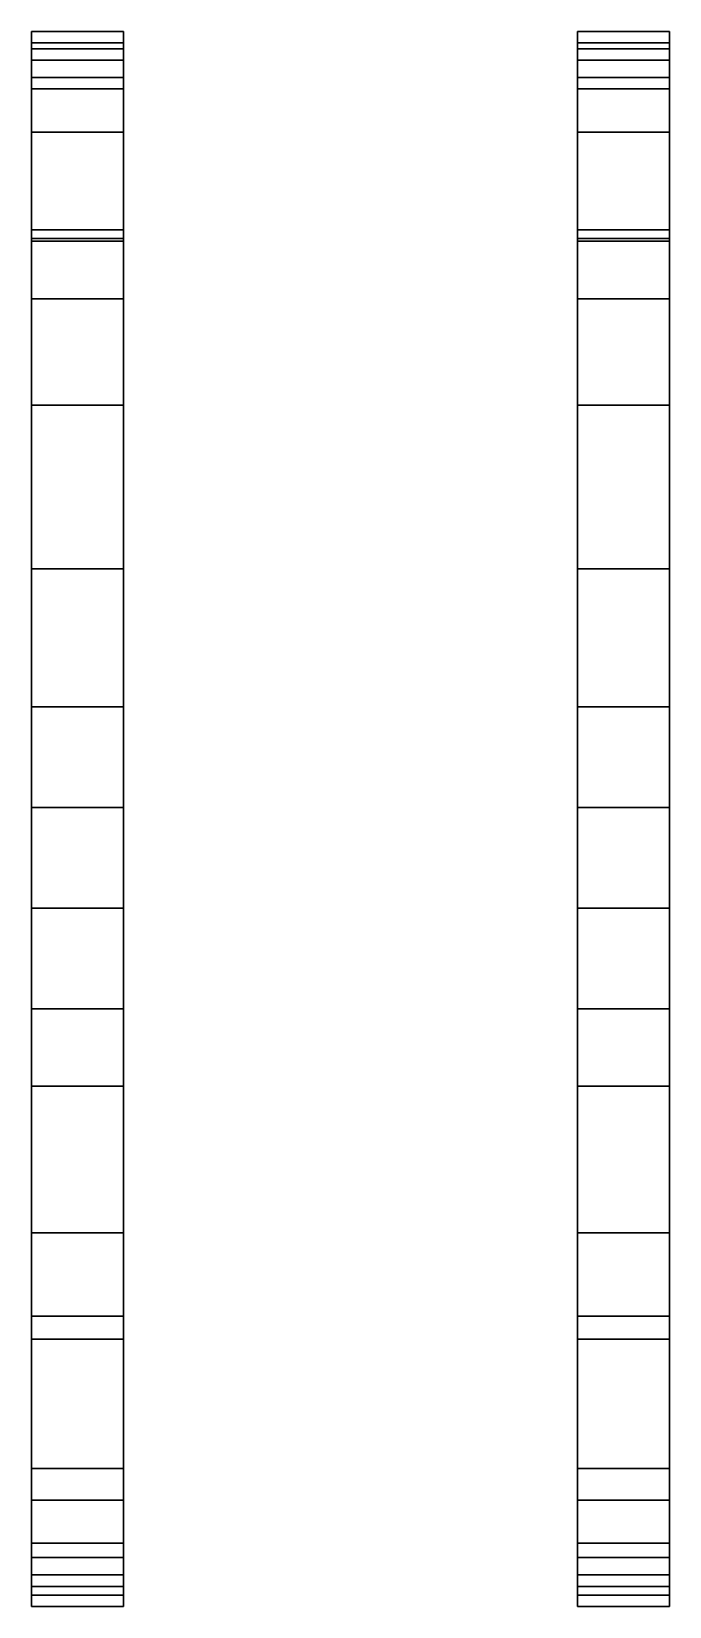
# Model space of a CAD drawing. Extents: x -1.11 to 1.11, y -2.75 to 2.73.
import ezdxf

# ---------------------------------------------------------------- set-up
doc = ezdxf.new("R2010")
doc.units = 0
doc.layers.add('TRACKS', color=3, linetype='CONTINUOUS')

msp = doc.modelspace()

# ---------------------------------------------------------------- linework, layer by layer
at = {"layer": 'TRACKS'}
for points in [[(-0.79, 2.73, 0.83), (-0.79, 2.69, 0.68), (-1.11, 2.69, 0.68), (-1.11, 2.73, 0.83)], [(-1.11, 2.73, 0.83), (-1.11, 2.69, 0.68), (-1.11, 2.63, 0.68), (-1.11, 2.67, 0.83)], [(-0.79, 2.67, 1.01), (-0.79, 2.73, 0.83), (-1.11, 2.73, 0.83), (-1.11, 2.67, 1.01)], [(-1.11, 2.67, 1.01), (-1.11, 2.73, 0.83), (-1.11, 2.67, 0.83), (-1.11, 2.63, 0.98)], [(-0.79, 2.69, 0.68), (-0.79, 2.57, 0.54), (-1.11, 2.57, 0.54), (-1.11, 2.69, 0.68)], [(-1.11, 2.69, 0.68), (-1.11, 2.57, 0.54), (-1.11, 2.53, 0.58), (-1.11, 2.63, 0.68)], [(-0.79, 2.63, 0.68), (-0.79, 2.69, 0.68), (-0.79, 2.73, 0.83), (-0.79, 2.67, 0.83)], [(-0.79, 2.67, 0.83), (-0.79, 2.73, 0.83), (-0.79, 2.67, 1.01), (-0.79, 2.63, 0.98)], [(-0.79, 2.53, 0.58), (-0.79, 2.57, 0.54), (-0.79, 2.69, 0.68), (-0.79, 2.63, 0.68)], [(0.79, 2.73, 0.83), (0.79, 2.69, 0.68), (0.79, 2.63, 0.68), (0.79, 2.67, 0.83)], [(1.11, 2.73, 0.83), (1.11, 2.69, 0.68), (0.79, 2.69, 0.68), (0.79, 2.73, 0.83)], [(1.11, 2.67, 1.01), (1.11, 2.73, 0.83), (0.79, 2.73, 0.83), (0.79, 2.67, 1.01)], [(0.79, 2.67, 1.01), (0.79, 2.73, 0.83), (0.79, 2.67, 0.83), (0.79, 2.63, 0.98)], [(0.79, 2.69, 0.68), (0.79, 2.57, 0.54), (0.79, 2.53, 0.58), (0.79, 2.63, 0.68)], [(1.11, 2.69, 0.68), (1.11, 2.57, 0.54), (0.79, 2.57, 0.54), (0.79, 2.69, 0.68)], [(1.11, 2.63, 0.68), (1.11, 2.69, 0.68), (1.11, 2.73, 0.83), (1.11, 2.67, 0.83)], [(1.11, 2.67, 0.83), (1.11, 2.73, 0.83), (1.11, 2.67, 1.01), (1.11, 2.63, 0.98)], [(1.11, 2.53, 0.58), (1.11, 2.57, 0.54), (1.11, 2.69, 0.68), (1.11, 2.63, 0.68)], [(-1.11, 2.67, 0.83), (-1.11, 2.63, 0.68), (-0.79, 2.63, 0.68), (-0.79, 2.67, 0.83)], [(-0.79, 2.53, 1.15), (-0.79, 2.67, 1.01), (-1.11, 2.67, 1.01), (-1.11, 2.53, 1.15)], [(-1.11, 2.53, 1.15), (-1.11, 2.67, 1.01), (-1.11, 2.63, 0.98), (-1.11, 2.53, 1.08)], [(-1.11, 2.63, 0.98), (-1.11, 2.67, 0.83), (-0.79, 2.67, 0.83), (-0.79, 2.63, 0.98)], [(-0.79, 2.63, 0.98), (-0.79, 2.67, 1.01), (-0.79, 2.53, 1.15), (-0.79, 2.53, 1.08)], [(0.79, 2.67, 0.83), (0.79, 2.63, 0.68), (1.11, 2.63, 0.68), (1.11, 2.67, 0.83)], [(0.79, 2.63, 0.98), (0.79, 2.67, 0.83), (1.11, 2.67, 0.83), (1.11, 2.63, 0.98)], [(0.79, 2.53, 1.15), (0.79, 2.67, 1.01), (0.79, 2.63, 0.98), (0.79, 2.53, 1.08)], [(1.11, 2.53, 1.15), (1.11, 2.67, 1.01), (0.79, 2.67, 1.01), (0.79, 2.53, 1.15)], [(1.11, 2.63, 0.98), (1.11, 2.67, 1.01), (1.11, 2.53, 1.15), (1.11, 2.53, 1.08)], [(-1.11, 2.63, 0.68), (-1.11, 2.53, 0.58), (-0.79, 2.53, 0.58), (-0.79, 2.63, 0.68)], [(-1.11, 2.53, 1.08), (-1.11, 2.63, 0.98), (-0.79, 2.63, 0.98), (-0.79, 2.53, 1.08)], [(0.79, 2.63, 0.68), (0.79, 2.53, 0.58), (1.11, 2.53, 0.58), (1.11, 2.63, 0.68)], [(0.79, 2.53, 1.08), (0.79, 2.63, 0.98), (1.11, 2.63, 0.98), (1.11, 2.53, 1.08)], [(-0.79, 2.57, 0.54), (-0.79, 2.04, 0.1), (-1.11, 2.04, 0.1), (-1.11, 2.57, 0.54)], [(-1.11, 2.57, 0.54), (-1.11, 2.04, 0.1), (-1.11, 2.01, 0.14), (-1.11, 2.53, 0.58)], [(-1.11, 2.53, 0.58), (-1.11, 2.01, 0.14), (-0.79, 2.01, 0.14), (-0.79, 2.53, 0.58)], [(-1.11, 2.38, 1.12), (-1.11, 2.53, 1.08), (-0.79, 2.53, 1.08), (-0.79, 2.38, 1.12)], [(-1.11, 2.38, 1.18), (-1.11, 2.53, 1.15), (-1.11, 2.53, 1.08), (-1.11, 2.38, 1.12)], [(-0.79, 2.38, 1.18), (-0.79, 2.53, 1.15), (-1.11, 2.53, 1.15), (-1.11, 2.38, 1.18)], [(-0.79, 2.01, 0.14), (-0.79, 2.04, 0.1), (-0.79, 2.57, 0.54), (-0.79, 2.53, 0.58)], [(-0.79, 2.53, 1.08), (-0.79, 2.53, 1.15), (-0.79, 2.38, 1.18), (-0.79, 2.38, 1.12)], [(0.79, 2.57, 0.54), (0.79, 2.04, 0.1), (0.79, 2.01, 0.14), (0.79, 2.53, 0.58)], [(1.11, 2.57, 0.54), (1.11, 2.04, 0.1), (0.79, 2.04, 0.1), (0.79, 2.57, 0.54)], [(0.79, 2.53, 0.58), (0.79, 2.01, 0.14), (1.11, 2.01, 0.14), (1.11, 2.53, 0.58)], [(0.79, 2.38, 1.12), (0.79, 2.53, 1.08), (1.11, 2.53, 1.08), (1.11, 2.38, 1.12)], [(0.79, 2.38, 1.18), (0.79, 2.53, 1.15), (0.79, 2.53, 1.08), (0.79, 2.38, 1.12)], [(1.11, 2.38, 1.18), (1.11, 2.53, 1.15), (0.79, 2.53, 1.15), (0.79, 2.38, 1.18)], [(1.11, 2.01, 0.14), (1.11, 2.04, 0.1), (1.11, 2.57, 0.54), (1.11, 2.53, 0.58)], [(1.11, 2.53, 1.08), (1.11, 2.53, 1.15), (1.11, 2.38, 1.18), (1.11, 2.38, 1.12)], [(-0.79, 2, 1.1), (-0.79, 2.38, 1.18), (-1.11, 2.38, 1.18), (-1.11, 2, 1.1)], [(-1.11, 2, 1.1), (-1.11, 2.38, 1.18), (-1.11, 2.38, 1.12), (-1.11, 2, 1.04)], [(-1.11, 2, 1.04), (-1.11, 2.38, 1.12), (-0.79, 2.38, 1.12), (-0.79, 2, 1.04)], [(-0.79, 2.38, 1.12), (-0.79, 2.38, 1.18), (-0.79, 2, 1.1), (-0.79, 2, 1.04)], [(0.79, 2, 1.1), (0.79, 2.38, 1.18), (0.79, 2.38, 1.12), (0.79, 2, 1.04)], [(1.11, 2, 1.1), (1.11, 2.38, 1.18), (0.79, 2.38, 1.18), (0.79, 2, 1.1)], [(0.79, 2, 1.04), (0.79, 2.38, 1.12), (1.11, 2.38, 1.12), (1.11, 2, 1.04)], [(1.11, 2.38, 1.12), (1.11, 2.38, 1.18), (1.11, 2, 1.1), (1.11, 2, 1.04)], [(-0.79, 2.04, 0.1), (-0.79, 1.8), (-1.11, 1.8), (-1.11, 2.04, 0.1)], [(-1.11, 2.04, 0.1), (-1.11, 1.8), (-1.11, 1.8, 0.06), (-1.11, 2.01, 0.14)], [(-0.79, 1.8, 0.06), (-0.79, 1.8), (-0.79, 2.04, 0.1), (-0.79, 2.01, 0.14)], [(0.79, 2.04, 0.1), (0.79, 1.8), (0.79, 1.8, 0.06), (0.79, 2.01, 0.14)], [(1.11, 2.04, 0.1), (1.11, 1.8), (0.79, 1.8), (0.79, 2.04, 0.1)], [(1.11, 1.8, 0.06), (1.11, 1.8), (1.11, 2.04, 0.1), (1.11, 2.01, 0.14)], [(-1.11, 2.01, 0.14), (-1.11, 1.8, 0.06), (-0.79, 1.8, 0.06), (-0.79, 2.01, 0.14)], [(-0.79, 1.43, 1.1), (-0.79, 2, 1.1), (-1.11, 2, 1.1), (-1.11, 1.43, 1.1)], [(-1.11, 1.43, 1.1), (-1.11, 2, 1.1), (-1.11, 2, 1.04), (-1.11, 1.43, 1.04)], [(-1.11, 1.43, 1.04), (-1.11, 2, 1.04), (-0.79, 2, 1.04), (-0.79, 1.43, 1.04)], [(-0.79, 2, 1.04), (-0.79, 2, 1.1), (-0.79, 1.43, 1.1), (-0.79, 1.43, 1.04)], [(0.79, 2.01, 0.14), (0.79, 1.8, 0.06), (1.11, 1.8, 0.06), (1.11, 2.01, 0.14)], [(1.11, 1.43, 1.1), (1.11, 2, 1.1), (0.79, 2, 1.1), (0.79, 1.43, 1.1)], [(0.79, 1.43, 1.1), (0.79, 2, 1.1), (0.79, 2, 1.04), (0.79, 1.43, 1.04)], [(0.79, 1.43, 1.04), (0.79, 2, 1.04), (1.11, 2, 1.04), (1.11, 1.43, 1.04)], [(1.11, 2, 1.04), (1.11, 2, 1.1), (1.11, 1.43, 1.1), (1.11, 1.43, 1.04)], [(-1.11, 1.8, 0.06), (-1.11, -1.82, 0.06), (-0.79, -1.82, 0.06), (-0.79, 1.8, 0.06)], [(-1.11, 1.8), (-1.11, -1.82), (-1.11, -1.82, 0.06), (-1.11, 1.8, 0.06)], [(-0.79, 1.8), (-0.79, -1.82), (-1.11, -1.82), (-1.11, 1.8)], [(-0.79, -1.82, 0.06), (-0.79, -1.82), (-0.79, 1.8), (-0.79, 1.8, 0.06)], [(0.79, 1.8), (0.79, -1.82), (0.79, -1.82, 0.06), (0.79, 1.8, 0.06)], [(1.11, 1.8), (1.11, -1.82), (0.79, -1.82), (0.79, 1.8)], [(0.79, 1.8, 0.06), (0.79, -1.82, 0.06), (1.11, -1.82, 0.06), (1.11, 1.8, 0.06)], [(1.11, -1.82, 0.06), (1.11, -1.82), (1.11, 1.8), (1.11, 1.8, 0.06)], [(-0.79, 0.86, 1.03), (-0.79, 1.43, 1.1), (-1.11, 1.43, 1.1), (-1.11, 0.86, 1.03)], [(-1.11, 0.86, 1.03), (-1.11, 1.43, 1.1), (-1.11, 1.43, 1.04), (-1.11, 0.86, 0.97)], [(-1.11, 0.86, 0.97), (-1.11, 1.43, 1.04), (-0.79, 1.43, 1.04), (-0.79, 0.86, 0.97)], [(-0.79, 1.43, 1.04), (-0.79, 1.43, 1.1), (-0.79, 0.86, 1.03), (-0.79, 0.86, 0.97)], [(0.79, 0.86, 1.03), (0.79, 1.43, 1.1), (0.79, 1.43, 1.04), (0.79, 0.86, 0.97)], [(0.79, 0.86, 0.97), (0.79, 1.43, 1.04), (1.11, 1.43, 1.04), (1.11, 0.86, 0.97)], [(1.11, 0.86, 1.03), (1.11, 1.43, 1.1), (0.79, 1.43, 1.1), (0.79, 0.86, 1.03)], [(1.11, 1.43, 1.04), (1.11, 1.43, 1.1), (1.11, 0.86, 1.03), (1.11, 0.86, 0.97)], [(-0.79, 0.38, 1.03), (-0.79, 0.86, 1.03), (-1.11, 0.86, 1.03), (-1.11, 0.38, 1.03)], [(-1.11, 0.38, 1.03), (-1.11, 0.86, 1.03), (-1.11, 0.86, 0.97), (-1.11, 0.38, 0.97)], [(-1.11, 0.38, 0.97), (-1.11, 0.86, 0.97), (-0.79, 0.86, 0.97), (-0.79, 0.38, 0.97)], [(-0.79, 0.86, 0.97), (-0.79, 0.86, 1.03), (-0.79, 0.38, 1.03), (-0.79, 0.38, 0.97)], [(0.79, 0.38, 0.97), (0.79, 0.86, 0.97), (1.11, 0.86, 0.97), (1.11, 0.38, 0.97)], [(0.79, 0.38, 1.03), (0.79, 0.86, 1.03), (0.79, 0.86, 0.97), (0.79, 0.38, 0.97)], [(1.11, 0.38, 1.03), (1.11, 0.86, 1.03), (0.79, 0.86, 1.03), (0.79, 0.38, 1.03)], [(1.11, 0.86, 0.97), (1.11, 0.86, 1.03), (1.11, 0.38, 1.03), (1.11, 0.38, 0.97)], [(-1.11, 0.03, 1.03), (-1.11, 0.38, 0.97), (-0.79, 0.38, 0.97), (-0.79, 0.03, 1.03)], [(-1.11, 0.03, 1.09), (-1.11, 0.38, 1.03), (-1.11, 0.38, 0.97), (-1.11, 0.03, 1.03)], [(-0.79, 0.03, 1.09), (-0.79, 0.38, 1.03), (-1.11, 0.38, 1.03), (-1.11, 0.03, 1.09)], [(-0.79, 0.38, 0.97), (-0.79, 0.38, 1.03), (-0.79, 0.03, 1.09), (-0.79, 0.03, 1.03)], [(0.79, 0.03, 1.09), (0.79, 0.38, 1.03), (0.79, 0.38, 0.97), (0.79, 0.03, 1.03)], [(0.79, 0.03, 1.03), (0.79, 0.38, 0.97), (1.11, 0.38, 0.97), (1.11, 0.03, 1.03)], [(1.11, 0.03, 1.09), (1.11, 0.38, 1.03), (0.79, 0.38, 1.03), (0.79, 0.03, 1.09)], [(1.11, 0.38, 0.97), (1.11, 0.38, 1.03), (1.11, 0.03, 1.09), (1.11, 0.03, 1.03)], [(-0.79, -0.32, 1.01), (-0.79, 0.03, 1.09), (-1.11, 0.03, 1.09), (-1.11, -0.32, 1.01)], [(-1.11, -0.32, 1.01), (-1.11, 0.03, 1.09), (-1.11, 0.03, 1.03), (-1.11, -0.32, 0.95)], [(-1.11, -0.32, 0.95), (-1.11, 0.03, 1.03), (-0.79, 0.03, 1.03), (-0.79, -0.32, 0.95)], [(-0.79, 0.03, 1.03), (-0.79, 0.03, 1.09), (-0.79, -0.32, 1.01), (-0.79, -0.32, 0.95)], [(0.79, -0.32, 0.95), (0.79, 0.03, 1.03), (1.11, 0.03, 1.03), (1.11, -0.32, 0.95)], [(0.79, -0.32, 1.01), (0.79, 0.03, 1.09), (0.79, 0.03, 1.03), (0.79, -0.32, 0.95)], [(1.11, -0.32, 1.01), (1.11, 0.03, 1.09), (0.79, 0.03, 1.09), (0.79, -0.32, 1.01)], [(1.11, 0.03, 1.03), (1.11, 0.03, 1.09), (1.11, -0.32, 1.01), (1.11, -0.32, 0.95)], [(-1.11, -0.67, 0.91), (-1.11, -0.32, 0.95), (-0.79, -0.32, 0.95), (-0.79, -0.67, 0.91)], [(-1.11, -0.67, 0.97), (-1.11, -0.32, 1.01), (-1.11, -0.32, 0.95), (-1.11, -0.67, 0.91)], [(-0.79, -0.67, 0.97), (-0.79, -0.32, 1.01), (-1.11, -0.32, 1.01), (-1.11, -0.67, 0.97)], [(-0.79, -0.32, 0.95), (-0.79, -0.32, 1.01), (-0.79, -0.67, 0.97), (-0.79, -0.67, 0.91)], [(1.11, -0.67, 0.97), (1.11, -0.32, 1.01), (0.79, -0.32, 1.01), (0.79, -0.67, 0.97)], [(0.79, -0.67, 0.97), (0.79, -0.32, 1.01), (0.79, -0.32, 0.95), (0.79, -0.67, 0.91)], [(0.79, -0.67, 0.91), (0.79, -0.32, 0.95), (1.11, -0.32, 0.95), (1.11, -0.67, 0.91)], [(1.11, -0.32, 0.95), (1.11, -0.32, 1.01), (1.11, -0.67, 0.97), (1.11, -0.67, 0.91)], [(-0.79, -0.94, 0.97), (-0.79, -0.67, 0.97), (-1.11, -0.67, 0.97), (-1.11, -0.94, 0.97)], [(-1.11, -0.94, 0.97), (-1.11, -0.67, 0.97), (-1.11, -0.67, 0.91), (-1.11, -0.94, 0.91)], [(-1.11, -0.94, 0.91), (-1.11, -0.67, 0.91), (-0.79, -0.67, 0.91), (-0.79, -0.94, 0.91)], [(-0.79, -0.67, 0.91), (-0.79, -0.67, 0.97), (-0.79, -0.94, 0.97), (-0.79, -0.94, 0.91)], [(0.79, -0.94, 0.97), (0.79, -0.67, 0.97), (0.79, -0.67, 0.91), (0.79, -0.94, 0.91)], [(0.79, -0.94, 0.91), (0.79, -0.67, 0.91), (1.11, -0.67, 0.91), (1.11, -0.94, 0.91)], [(1.11, -0.94, 0.97), (1.11, -0.67, 0.97), (0.79, -0.67, 0.97), (0.79, -0.94, 0.97)], [(1.11, -0.67, 0.91), (1.11, -0.67, 0.97), (1.11, -0.94, 0.97), (1.11, -0.94, 0.91)], [(-0.79, -1.45, 1.02), (-0.79, -0.94, 0.97), (-1.11, -0.94, 0.97), (-1.11, -1.45, 1.02)], [(-1.11, -1.45, 1.02), (-1.11, -0.94, 0.97), (-1.11, -0.94, 0.91), (-1.11, -1.45, 0.96)], [(-1.11, -1.45, 0.96), (-1.11, -0.94, 0.91), (-0.79, -0.94, 0.91), (-0.79, -1.45, 0.96)], [(-0.79, -0.94, 0.91), (-0.79, -0.94, 0.97), (-0.79, -1.45, 1.02), (-0.79, -1.45, 0.96)], [(1.11, -1.45, 1.02), (1.11, -0.94, 0.97), (0.79, -0.94, 0.97), (0.79, -1.45, 1.02)], [(0.79, -1.45, 1.02), (0.79, -0.94, 0.97), (0.79, -0.94, 0.91), (0.79, -1.45, 0.96)], [(0.79, -1.45, 0.96), (0.79, -0.94, 0.91), (1.11, -0.94, 0.91), (1.11, -1.45, 0.96)], [(1.11, -0.94, 0.91), (1.11, -0.94, 0.97), (1.11, -1.45, 1.02), (1.11, -1.45, 0.96)], [(-0.79, -1.74, 1), (-0.79, -1.45, 1.02), (-1.11, -1.45, 1.02), (-1.11, -1.74, 1)], [(-1.11, -1.74, 1), (-1.11, -1.45, 1.02), (-1.11, -1.45, 0.96), (-1.11, -1.74, 0.94)], [(-1.11, -1.74, 0.94), (-1.11, -1.45, 0.96), (-0.79, -1.45, 0.96), (-0.79, -1.74, 0.94)], [(-0.79, -1.45, 0.96), (-0.79, -1.45, 1.02), (-0.79, -1.74, 1), (-0.79, -1.74, 0.94)], [(0.79, -1.74, 1), (0.79, -1.45, 1.02), (0.79, -1.45, 0.96), (0.79, -1.74, 0.94)], [(1.11, -1.74, 1), (1.11, -1.45, 1.02), (0.79, -1.45, 1.02), (0.79, -1.74, 1)], [(0.79, -1.74, 0.94), (0.79, -1.45, 0.96), (1.11, -1.45, 0.96), (1.11, -1.74, 0.94)], [(1.11, -1.45, 0.96), (1.11, -1.45, 1.02), (1.11, -1.74, 1), (1.11, -1.74, 0.94)], [(-0.79, -2.27, 1), (-0.79, -1.74, 1), (-1.11, -1.74, 1), (-1.11, -2.27, 1)], [(-1.11, -2.27, 1), (-1.11, -1.74, 1), (-1.11, -1.74, 0.94), (-1.11, -2.27, 0.94)], [(-1.11, -2.27, 0.94), (-1.11, -1.74, 0.94), (-0.79, -1.74, 0.94), (-0.79, -2.27, 0.94)], [(-0.79, -1.74, 0.94), (-0.79, -1.74, 1), (-0.79, -2.27, 1), (-0.79, -2.27, 0.94)], [(1.11, -2.27, 1), (1.11, -1.74, 1), (0.79, -1.74, 1), (0.79, -2.27, 1)], [(0.79, -2.27, 1), (0.79, -1.74, 1), (0.79, -1.74, 0.94), (0.79, -2.27, 0.94)], [(0.79, -2.27, 0.94), (0.79, -1.74, 0.94), (1.11, -1.74, 0.94), (1.11, -2.27, 0.94)], [(1.11, -1.74, 0.94), (1.11, -1.74, 1), (1.11, -2.27, 1), (1.11, -2.27, 0.94)], [(-1.11, -1.82, 0.06), (-1.11, -2.53, 0.39), (-0.79, -2.53, 0.39), (-0.79, -1.82, 0.06)], [(-1.11, -1.82), (-1.11, -2.58, 0.35), (-1.11, -2.53, 0.39), (-1.11, -1.82, 0.06)], [(-0.79, -1.82), (-0.79, -2.58, 0.35), (-1.11, -2.58, 0.35), (-1.11, -1.82)], [(-0.79, -2.53, 0.39), (-0.79, -2.58, 0.35), (-0.79, -1.82), (-0.79, -1.82, 0.06)], [(0.79, -1.82), (0.79, -2.58, 0.35), (0.79, -2.53, 0.39), (0.79, -1.82, 0.06)], [(0.79, -1.82, 0.06), (0.79, -2.53, 0.39), (1.11, -2.53, 0.39), (1.11, -1.82, 0.06)], [(1.11, -1.82), (1.11, -2.58, 0.35), (0.79, -2.58, 0.35), (0.79, -1.82)], [(1.11, -2.53, 0.39), (1.11, -2.58, 0.35), (1.11, -1.82), (1.11, -1.82, 0.06)], [(-1.11, -2.38, 0.95), (-1.11, -2.27, 0.94), (-0.79, -2.27, 0.94), (-0.79, -2.38, 0.95)], [(-1.11, -2.38, 1.01), (-1.11, -2.27, 1), (-1.11, -2.27, 0.94), (-1.11, -2.38, 0.95)], [(-0.79, -2.38, 1.01), (-0.79, -2.27, 1), (-1.11, -2.27, 1), (-1.11, -2.38, 1.01)], [(-0.79, -2.27, 0.94), (-0.79, -2.27, 1), (-0.79, -2.38, 1.01), (-0.79, -2.38, 0.95)], [(1.11, -2.38, 1.01), (1.11, -2.27, 1), (0.79, -2.27, 1), (0.79, -2.38, 1.01)], [(0.79, -2.38, 1.01), (0.79, -2.27, 1), (0.79, -2.27, 0.94), (0.79, -2.38, 0.95)], [(0.79, -2.38, 0.95), (0.79, -2.27, 0.94), (1.11, -2.27, 0.94), (1.11, -2.38, 0.95)], [(1.11, -2.27, 0.94), (1.11, -2.27, 1), (1.11, -2.38, 1.01), (1.11, -2.38, 0.95)], [(-0.79, -2.58, 0.95), (-0.79, -2.38, 1.01), (-1.11, -2.38, 1.01), (-1.11, -2.58, 0.95)], [(-1.11, -2.58, 0.95), (-1.11, -2.38, 1.01), (-1.11, -2.38, 0.95), (-1.11, -2.53, 0.91)], [(-1.11, -2.53, 0.91), (-1.11, -2.38, 0.95), (-0.79, -2.38, 0.95), (-0.79, -2.53, 0.91)], [(-0.79, -2.38, 0.95), (-0.79, -2.38, 1.01), (-0.79, -2.58, 0.95), (-0.79, -2.53, 0.91)], [(0.79, -2.58, 0.95), (0.79, -2.38, 1.01), (0.79, -2.38, 0.95), (0.79, -2.53, 0.91)], [(1.11, -2.58, 0.95), (1.11, -2.38, 1.01), (0.79, -2.38, 1.01), (0.79, -2.58, 0.95)], [(0.79, -2.53, 0.91), (0.79, -2.38, 0.95), (1.11, -2.38, 0.95), (1.11, -2.53, 0.91)], [(1.11, -2.38, 0.95), (1.11, -2.38, 1.01), (1.11, -2.58, 0.95), (1.11, -2.53, 0.91)], [(-1.11, -2.71, 0.8), (-1.11, -2.58, 0.95), (-1.11, -2.53, 0.91), (-1.11, -2.64, 0.8)], [(-1.11, -2.64, 0.8), (-1.11, -2.53, 0.91), (-0.79, -2.53, 0.91), (-0.79, -2.64, 0.8)], [(-1.11, -2.58, 0.35), (-1.11, -2.71, 0.5), (-1.11, -2.64, 0.5), (-1.11, -2.53, 0.39)], [(-1.11, -2.53, 0.39), (-1.11, -2.64, 0.5), (-0.79, -2.64, 0.5), (-0.79, -2.53, 0.39)], [(-0.79, -2.53, 0.91), (-0.79, -2.58, 0.95), (-0.79, -2.71, 0.8), (-0.79, -2.64, 0.8)], [(-0.79, -2.64, 0.5), (-0.79, -2.71, 0.5), (-0.79, -2.58, 0.35), (-0.79, -2.53, 0.39)], [(0.79, -2.71, 0.8), (0.79, -2.58, 0.95), (0.79, -2.53, 0.91), (0.79, -2.64, 0.8)], [(0.79, -2.64, 0.8), (0.79, -2.53, 0.91), (1.11, -2.53, 0.91), (1.11, -2.64, 0.8)], [(0.79, -2.53, 0.39), (0.79, -2.64, 0.5), (1.11, -2.64, 0.5), (1.11, -2.53, 0.39)], [(0.79, -2.58, 0.35), (0.79, -2.71, 0.5), (0.79, -2.64, 0.5), (0.79, -2.53, 0.39)], [(1.11, -2.53, 0.91), (1.11, -2.58, 0.95), (1.11, -2.71, 0.8), (1.11, -2.64, 0.8)], [(1.11, -2.64, 0.5), (1.11, -2.71, 0.5), (1.11, -2.58, 0.35), (1.11, -2.53, 0.39)], [(-0.79, -2.71, 0.8), (-0.79, -2.58, 0.95), (-1.11, -2.58, 0.95), (-1.11, -2.71, 0.8)], [(-0.79, -2.58, 0.35), (-0.79, -2.71, 0.5), (-1.11, -2.71, 0.5), (-1.11, -2.58, 0.35)], [(1.11, -2.71, 0.8), (1.11, -2.58, 0.95), (0.79, -2.58, 0.95), (0.79, -2.71, 0.8)], [(1.11, -2.58, 0.35), (1.11, -2.71, 0.5), (0.79, -2.71, 0.5), (0.79, -2.58, 0.35)], [(-1.11, -2.71, 0.5), (-1.11, -2.75, 0.65), (-1.11, -2.68, 0.65), (-1.11, -2.64, 0.5)], [(-1.11, -2.64, 0.5), (-1.11, -2.68, 0.65), (-0.79, -2.68, 0.65), (-0.79, -2.64, 0.5)], [(-1.11, -2.75, 0.65), (-1.11, -2.71, 0.8), (-1.11, -2.64, 0.8), (-1.11, -2.68, 0.65)], [(-1.11, -2.68, 0.65), (-1.11, -2.64, 0.8), (-0.79, -2.64, 0.8), (-0.79, -2.68, 0.65)], [(-0.79, -2.68, 0.65), (-0.79, -2.75, 0.65), (-0.79, -2.71, 0.5), (-0.79, -2.64, 0.5)], [(-0.79, -2.64, 0.8), (-0.79, -2.71, 0.8), (-0.79, -2.75, 0.65), (-0.79, -2.68, 0.65)], [(0.79, -2.75, 0.65), (0.79, -2.71, 0.8), (0.79, -2.64, 0.8), (0.79, -2.68, 0.65)], [(0.79, -2.68, 0.65), (0.79, -2.64, 0.8), (1.11, -2.64, 0.8), (1.11, -2.68, 0.65)], [(0.79, -2.71, 0.5), (0.79, -2.75, 0.65), (0.79, -2.68, 0.65), (0.79, -2.64, 0.5)], [(0.79, -2.64, 0.5), (0.79, -2.68, 0.65), (1.11, -2.68, 0.65), (1.11, -2.64, 0.5)], [(1.11, -2.64, 0.8), (1.11, -2.71, 0.8), (1.11, -2.75, 0.65), (1.11, -2.68, 0.65)], [(1.11, -2.68, 0.65), (1.11, -2.75, 0.65), (1.11, -2.71, 0.5), (1.11, -2.64, 0.5)], [(-0.79, -2.71, 0.5), (-0.79, -2.75, 0.65), (-1.11, -2.75, 0.65), (-1.11, -2.71, 0.5)], [(-0.79, -2.75, 0.65), (-0.79, -2.71, 0.8), (-1.11, -2.71, 0.8), (-1.11, -2.75, 0.65)], [(1.11, -2.75, 0.65), (1.11, -2.71, 0.8), (0.79, -2.71, 0.8), (0.79, -2.75, 0.65)], [(1.11, -2.71, 0.5), (1.11, -2.75, 0.65), (0.79, -2.75, 0.65), (0.79, -2.71, 0.5)]]:
    msp.add_3dface(points, dxfattribs=at)

doc.saveas('drawing.dxf')
